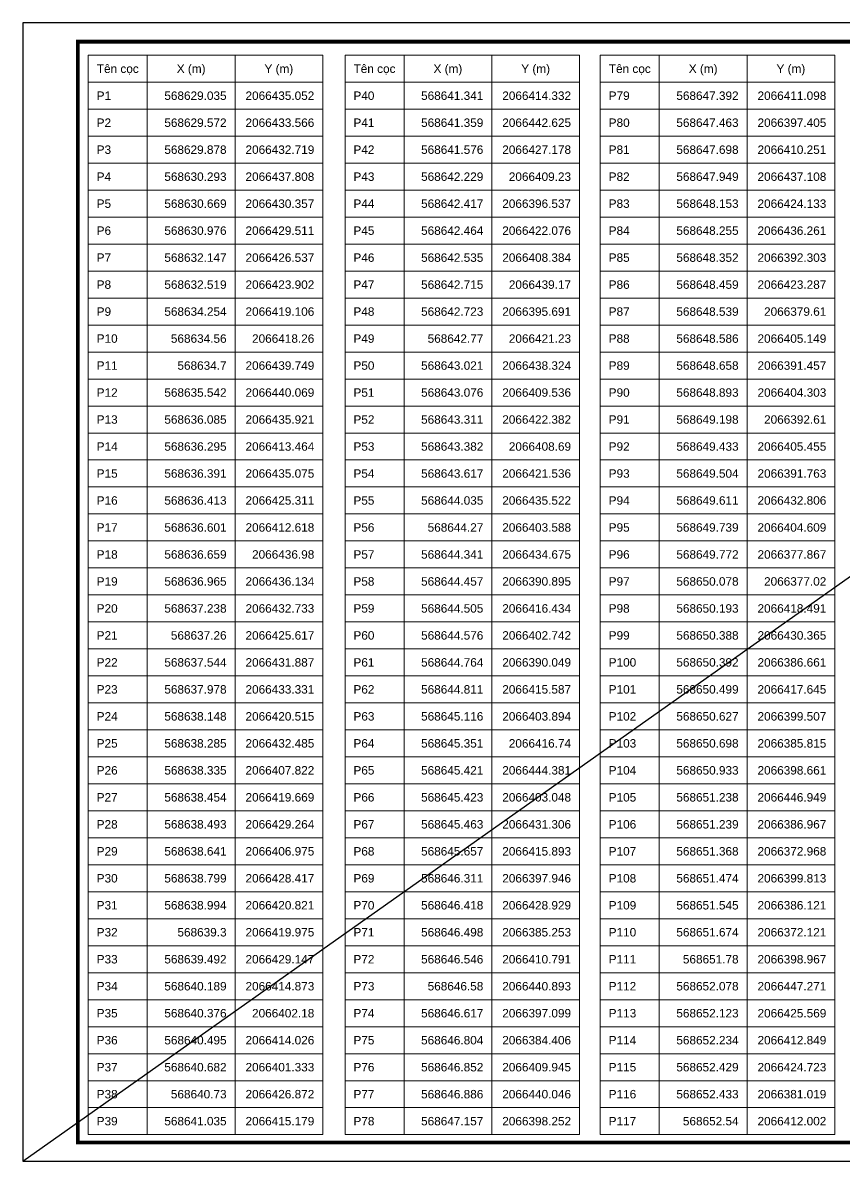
# Model space of a CAD drawing. Header units: millimetres. Extents: x 0 to 571985, y 0 to 2066666.
# Drawn here: x 569629.46 to 569650.88, y 2065724.86 to 2065754.56 of the extents above; entities that cross this region are included whole.
import ezdxf
from ezdxf.enums import TextEntityAlignment as Align

# ---------------------------------------------------------------- set-up
doc = ezdxf.new("R2010")
doc.units = ezdxf.units.MM
doc.linetypes.add('CENTER', pattern=[3, 1.5, -0.5, 0.5, -0.5])
for name, color, linetype, lineweight in [('A-KY HIEU', 34, 'Continuous', 20), ('E- RANH GIOI', 1, 'CENTER', 13), ('kata_net khung', 3, 'Continuous', 20), ('kata_text', 254, 'Continuous', 30)]:
    doc.layers.add(name, color=color, linetype=linetype, lineweight=lineweight)
doc.layers.add('KCS_Plotter', color=11, linetype='Continuous', plot=False)
doc.styles.add('kata_text', font='arial.ttf', dxfattribs={"width": 0.8})

# ---------------------------------------------------------------- blocks, each defined once
blk = doc.blocks.new('A$C33BC4D2A')
at = {"layer": 'A-KY HIEU', "color": 0, "const_width": 1.02}
blk.add_lwpolyline([(14.35, -292.1), (14.35, -4.9), (414.98, -4.9), (414.98, -292.1)], close=True, dxfattribs=at)
at = {"layer": 'Defpoints', "color": 125}
blk.add_lwpolyline([(0, -297), (420, -297), (420, 0), (0, 0)], close=True, dxfattribs=at)

msp = doc.modelspace()

# ---------------------------------------------------------------- linework, layer by layer
at = {"layer": 'kata_net khung'}
for p, q in [((569631.164, 2065753.709), (569631.164, 2065725.549)), ((569631.164, 2065753.709), (569637.28, 2065753.709)), ((569632.704, 2065753.709), (569632.704, 2065725.549)), ((569634.992, 2065753.709), (569634.992, 2065725.549)), ((569637.28, 2065753.709), (569637.28, 2065725.549)), ((569637.28, 2065753.709), (569637.28, 2065725.549)), ((569637.861, 2065753.709), (569643.977, 2065753.709)), ((569637.861, 2065753.709), (569643.977, 2065753.709)), ((569637.861, 2065753.709), (569637.861, 2065725.549)), ((569639.401, 2065753.709), (569639.401, 2065725.549)), ((569641.689, 2065753.709), (569641.689, 2065725.549)), ((569643.977, 2065753.709), (569643.977, 2065725.549)), ((569643.977, 2065753.709), (569643.977, 2065726.253)), ((569644.519, 2065753.709), (569650.635, 2065753.709)), ((569644.519, 2065753.709), (569650.635, 2065753.709)), ((569644.519, 2065753.709), (569650.635, 2065753.709)), ((569644.519, 2065753.709), (569644.519, 2065737.517)), ((569646.059, 2065753.709), (569646.059, 2065737.517)), ((569648.347, 2065753.709), (569648.347, 2065737.517)), ((569650.635, 2065753.709), (569650.635, 2065737.517)), ((569650.635, 2065753.709), (569650.635, 2065737.517)), ((569631.164, 2065753.005), (569637.28, 2065753.005)), ((569637.861, 2065753.005), (569643.977, 2065753.005)), ((569644.519, 2065753.005), (569650.635, 2065753.005)), ((569631.164, 2065752.301), (569637.28, 2065752.301)), ((569637.861, 2065752.301), (569643.977, 2065752.301)), ((569644.519, 2065752.301), (569650.635, 2065752.301)), ((569631.164, 2065751.597), (569637.28, 2065751.597)), ((569637.861, 2065751.597), (569643.977, 2065751.597)), ((569644.519, 2065751.597), (569650.635, 2065751.597)), ((569631.164, 2065750.893), (569637.28, 2065750.893)), ((569637.861, 2065750.893), (569643.977, 2065750.893)), ((569644.519, 2065750.893), (569650.635, 2065750.893)), ((569631.164, 2065750.189), (569637.28, 2065750.189)), ((569637.861, 2065750.189), (569643.977, 2065750.189)), ((569644.519, 2065750.189), (569650.635, 2065750.189)), ((569631.164, 2065749.485), (569637.28, 2065749.485)), ((569637.861, 2065749.485), (569643.977, 2065749.485)), ((569644.519, 2065749.485), (569650.635, 2065749.485)), ((569631.164, 2065748.781), (569637.28, 2065748.781)), ((569637.861, 2065748.781), (569643.977, 2065748.781)), ((569644.519, 2065748.781), (569650.635, 2065748.781)), ((569631.164, 2065748.077), (569637.28, 2065748.077)), ((569637.861, 2065748.077), (569643.977, 2065748.077)), ((569644.519, 2065748.077), (569650.635, 2065748.077)), ((569631.164, 2065747.373), (569637.28, 2065747.373)), ((569637.861, 2065747.373), (569643.977, 2065747.373)), ((569644.519, 2065747.373), (569650.635, 2065747.373)), ((569631.164, 2065746.669), (569637.28, 2065746.669)), ((569637.861, 2065746.669), (569643.977, 2065746.669)), ((569644.519, 2065746.669), (569650.635, 2065746.669)), ((569631.164, 2065745.965), (569637.28, 2065745.965)), ((569637.861, 2065745.965), (569643.977, 2065745.965)), ((569644.519, 2065745.965), (569650.635, 2065745.965)), ((569631.164, 2065745.261), (569637.28, 2065745.261)), ((569637.861, 2065745.261), (569643.977, 2065745.261)), ((569644.519, 2065745.261), (569650.635, 2065745.261)), ((569631.164, 2065744.557), (569637.28, 2065744.557)), ((569637.861, 2065744.557), (569643.977, 2065744.557)), ((569644.519, 2065744.557), (569650.635, 2065744.557)), ((569631.164, 2065743.853), (569637.28, 2065743.853)), ((569637.861, 2065743.853), (569643.977, 2065743.853)), ((569644.519, 2065743.853), (569650.635, 2065743.853)), ((569631.164, 2065743.149), (569637.28, 2065743.149)), ((569637.861, 2065743.149), (569643.977, 2065743.149)), ((569644.519, 2065743.149), (569650.635, 2065743.149)), ((569631.164, 2065742.445), (569637.28, 2065742.445)), ((569637.861, 2065742.445), (569643.977, 2065742.445)), ((569644.519, 2065742.445), (569650.635, 2065742.445)), ((569631.164, 2065741.741), (569637.28, 2065741.741)), ((569637.861, 2065741.741), (569643.977, 2065741.741)), ((569644.519, 2065741.741), (569650.635, 2065741.741)), ((569631.164, 2065741.037), (569637.28, 2065741.037)), ((569637.861, 2065741.037), (569643.977, 2065741.037)), ((569644.519, 2065741.037), (569650.635, 2065741.037)), ((569631.164, 2065740.333), (569637.28, 2065740.333)), ((569637.861, 2065740.333), (569643.977, 2065740.333)), ((569644.519, 2065740.333), (569650.635, 2065740.333)), ((569631.164, 2065739.629), (569637.28, 2065739.629)), ((569637.861, 2065739.629), (569643.977, 2065739.629)), ((569644.519, 2065739.629), (569650.635, 2065739.629)), ((569631.164, 2065738.925), (569637.28, 2065738.925)), ((569637.861, 2065738.925), (569643.977, 2065738.925)), ((569644.519, 2065738.925), (569650.635, 2065738.925)), ((569631.164, 2065738.221), (569637.28, 2065738.221)), ((569637.861, 2065738.221), (569643.977, 2065738.221)), ((569644.519, 2065738.221), (569650.635, 2065738.221)), ((569644.519, 2065738.221), (569650.635, 2065738.221)), ((569644.519, 2065738.221), (569644.519, 2065725.549)), ((569646.059, 2065738.221), (569646.059, 2065725.549)), ((569648.347, 2065738.221), (569648.347, 2065725.549)), ((569650.635, 2065738.221), (569650.635, 2065725.549)), ((569650.635, 2065738.221), (569650.635, 2065725.549)), ((569631.164, 2065737.517), (569637.28, 2065737.517)), ((569637.861, 2065737.517), (569643.977, 2065737.517)), ((569644.519, 2065737.517), (569650.635, 2065737.517)), ((569644.519, 2065737.517), (569650.635, 2065737.517)), ((569631.164, 2065736.813), (569637.28, 2065736.813)), ((569637.861, 2065736.813), (569643.977, 2065736.813)), ((569644.519, 2065736.813), (569650.635, 2065736.813)), ((569631.164, 2065736.109), (569637.28, 2065736.109)), ((569637.861, 2065736.109), (569643.977, 2065736.109)), ((569644.519, 2065736.109), (569650.635, 2065736.109)), ((569631.164, 2065735.405), (569637.28, 2065735.405)), ((569637.861, 2065735.405), (569643.977, 2065735.405)), ((569644.519, 2065735.405), (569650.635, 2065735.405)), ((569631.164, 2065734.701), (569637.28, 2065734.701)), ((569637.861, 2065734.701), (569643.977, 2065734.701)), ((569644.519, 2065734.701), (569650.635, 2065734.701)), ((569631.164, 2065733.997), (569637.28, 2065733.997)), ((569637.861, 2065733.997), (569643.977, 2065733.997)), ((569644.519, 2065733.997), (569650.635, 2065733.997)), ((569631.164, 2065733.293), (569637.28, 2065733.293)), ((569637.861, 2065733.293), (569643.977, 2065733.293)), ((569644.519, 2065733.293), (569650.635, 2065733.293)), ((569631.164, 2065732.589), (569637.28, 2065732.589)), ((569637.861, 2065732.589), (569643.977, 2065732.589)), ((569644.519, 2065732.589), (569650.635, 2065732.589)), ((569631.164, 2065731.885), (569637.28, 2065731.885)), ((569637.861, 2065731.885), (569643.977, 2065731.885)), ((569644.519, 2065731.885), (569650.635, 2065731.885)), ((569631.164, 2065731.181), (569637.28, 2065731.181)), ((569637.861, 2065731.181), (569643.977, 2065731.181)), ((569644.519, 2065731.181), (569650.635, 2065731.181)), ((569631.164, 2065730.477), (569637.28, 2065730.477)), ((569637.861, 2065730.477), (569643.977, 2065730.477)), ((569644.519, 2065730.477), (569650.635, 2065730.477)), ((569631.164, 2065729.773), (569637.28, 2065729.773)), ((569637.861, 2065729.773), (569643.977, 2065729.773)), ((569644.519, 2065729.773), (569650.635, 2065729.773)), ((569631.164, 2065729.069), (569637.28, 2065729.069)), ((569637.861, 2065729.069), (569643.977, 2065729.069)), ((569644.519, 2065729.069), (569650.635, 2065729.069)), ((569631.164, 2065728.365), (569637.28, 2065728.365)), ((569637.861, 2065728.365), (569643.977, 2065728.365)), ((569644.519, 2065728.365), (569650.635, 2065728.365)), ((569631.164, 2065727.661), (569637.28, 2065727.661)), ((569637.861, 2065727.661), (569643.977, 2065727.661)), ((569644.519, 2065727.661), (569650.635, 2065727.661)), ((569631.164, 2065726.957), (569637.28, 2065726.957)), ((569637.861, 2065726.957), (569643.977, 2065726.957)), ((569644.519, 2065726.957), (569650.635, 2065726.957)), ((569631.164, 2065726.253), (569637.28, 2065726.253)), ((569637.861, 2065726.253), (569643.977, 2065726.253)), ((569644.519, 2065726.253), (569650.635, 2065726.253)), ((569631.164, 2065725.549), (569637.28, 2065725.549)), ((569631.164, 2065725.549), (569637.28, 2065725.549)), ((569637.861, 2065725.549), (569643.977, 2065725.549)), ((569637.861, 2065725.549), (569643.977, 2065725.549)), ((569644.519, 2065725.549), (569650.635, 2065725.549))]:
    msp.add_line(p, q, dxfattribs=at)
at = {"layer": 'KCS_Plotter'}
msp.add_line((569629.456, 2065724.855), (569671.456, 2065754.555), dxfattribs=at)

# ---------------------------------------------------------------- block references
at = {"layer": 'E- RANH GIOI', "xscale": 0.1, "yscale": 0.1, "zscale": 0.1}
msp.add_blockref('A$C33BC4D2A', (569629.456, 2065754.555), dxfattribs=at)

# ---------------------------------------------------------------- texts
at = {"layer": 'kata_text', "style": 'kata_text'}
for s, p in [('Tên cọc', (569631.934, 2065753.357)), ('X (m)', (569633.848, 2065753.357)), ('Y (m)', (569636.136, 2065753.357)), ('Tên cọc', (569638.631, 2065753.357)), ('X (m)', (569640.545, 2065753.357)), ('Y (m)', (569642.833, 2065753.357)), ('Tên cọc', (569645.289, 2065753.357)), ('X (m)', (569647.203, 2065753.357)), ('Y (m)', (569649.491, 2065753.357))]:
    msp.add_text(s, height=0.22, dxfattribs=at).set_placement(p, align=Align.MIDDLE_CENTER)
for s, p in [('P1', (569631.384, 2065752.653)), ('P40', (569638.081, 2065752.653)), ('P79', (569644.739, 2065752.653)), ('P2', (569631.384, 2065751.949)), ('P41', (569638.081, 2065751.949)), ('P80', (569644.739, 2065751.949)), ('P3', (569631.384, 2065751.245)), ('P42', (569638.081, 2065751.245)), ('P81', (569644.739, 2065751.245)), ('P4', (569631.384, 2065750.541)), ('P43', (569638.081, 2065750.541)), ('P82', (569644.739, 2065750.541)), ('P5', (569631.384, 2065749.837)), ('P44', (569638.081, 2065749.837)), ('P83', (569644.739, 2065749.837)), ('P6', (569631.384, 2065749.133)), ('P45', (569638.081, 2065749.133)), ('P84', (569644.739, 2065749.133)), ('P7', (569631.384, 2065748.429)), ('P46', (569638.081, 2065748.429)), ('P85', (569644.739, 2065748.429)), ('P8', (569631.384, 2065747.725)), ('P47', (569638.081, 2065747.725)), ('P86', (569644.739, 2065747.725)), ('P9', (569631.384, 2065747.021)), ('P48', (569638.081, 2065747.021)), ('P87', (569644.739, 2065747.021)), ('P10', (569631.384, 2065746.317)), ('P49', (569638.081, 2065746.317)), ('P88', (569644.739, 2065746.317)), ('P11', (569631.384, 2065745.613)), ('P50', (569638.081, 2065745.613)), ('P89', (569644.739, 2065745.613)), ('P12', (569631.384, 2065744.909)), ('P51', (569638.081, 2065744.909)), ('P90', (569644.739, 2065744.909)), ('P13', (569631.384, 2065744.205)), ('P52', (569638.081, 2065744.205)), ('P91', (569644.739, 2065744.205)), ('P14', (569631.384, 2065743.501)), ('P53', (569638.081, 2065743.501)), ('P92', (569644.739, 2065743.501)), ('P15', (569631.384, 2065742.797)), ('P54', (569638.081, 2065742.797)), ('P93', (569644.739, 2065742.797)), ('P16', (569631.384, 2065742.093)), ('P55', (569638.081, 2065742.093)), ('P94', (569644.739, 2065742.093)), ('P17', (569631.384, 2065741.389)), ('P56', (569638.081, 2065741.389)), ('P95', (569644.739, 2065741.389)), ('P18', (569631.384, 2065740.685)), ('P57', (569638.081, 2065740.685)), ('P96', (569644.739, 2065740.685)), ('P19', (569631.384, 2065739.981)), ('P58', (569638.081, 2065739.981)), ('P97', (569644.739, 2065739.981)), ('P20', (569631.384, 2065739.277)), ('P59', (569638.081, 2065739.277)), ('P98', (569644.739, 2065739.277)), ('P21', (569631.384, 2065738.573)), ('P60', (569638.081, 2065738.573)), ('P99', (569644.739, 2065738.573)), ('P22', (569631.384, 2065737.869)), ('P61', (569638.081, 2065737.869)), ('P100', (569644.739, 2065737.869)), ('P23', (569631.384, 2065737.165)), ('P62', (569638.081, 2065737.165)), ('P101', (569644.739, 2065737.165)), ('P24', (569631.384, 2065736.461)), ('P63', (569638.081, 2065736.461)), ('P102', (569644.739, 2065736.461)), ('P25', (569631.384, 2065735.757)), ('P64', (569638.081, 2065735.757)), ('P103', (569644.739, 2065735.757)), ('P26', (569631.384, 2065735.053)), ('P65', (569638.081, 2065735.053)), ('P104', (569644.739, 2065735.053)), ('P27', (569631.384, 2065734.349)), ('P66', (569638.081, 2065734.349)), ('P105', (569644.739, 2065734.349)), ('P28', (569631.384, 2065733.645)), ('P67', (569638.081, 2065733.645)), ('P106', (569644.739, 2065733.645)), ('P29', (569631.384, 2065732.941)), ('P68', (569638.081, 2065732.941)), ('P107', (569644.739, 2065732.941)), ('P30', (569631.384, 2065732.237)), ('P69', (569638.081, 2065732.237)), ('P108', (569644.739, 2065732.237)), ('P31', (569631.384, 2065731.533)), ('P70', (569638.081, 2065731.533)), ('P109', (569644.739, 2065731.533)), ('P32', (569631.384, 2065730.829)), ('P71', (569638.081, 2065730.829)), ('P110', (569644.739, 2065730.829)), ('P33', (569631.384, 2065730.125)), ('P72', (569638.081, 2065730.125)), ('P111', (569644.739, 2065730.125)), ('P34', (569631.384, 2065729.421)), ('P73', (569638.081, 2065729.421)), ('P112', (569644.739, 2065729.421)), ('P35', (569631.384, 2065728.717)), ('P74', (569638.081, 2065728.717)), ('P113', (569644.739, 2065728.717)), ('P36', (569631.384, 2065728.013)), ('P75', (569638.081, 2065728.013)), ('P114', (569644.739, 2065728.013)), ('P37', (569631.384, 2065727.309)), ('P76', (569638.081, 2065727.309)), ('P115', (569644.739, 2065727.309)), ('P38', (569631.384, 2065726.605)), ('P77', (569638.081, 2065726.605)), ('P116', (569644.739, 2065726.605)), ('P39', (569631.384, 2065725.901)), ('P78', (569638.081, 2065725.901)), ('P117', (569644.739, 2065725.901))]:
    msp.add_text(s, height=0.22, dxfattribs=at).set_placement(p, align=Align.MIDDLE_LEFT)
for s, p in [('568629.035', (569634.772, 2065752.653)), ('2066435.052', (569637.06, 2065752.653)), ('568641.341', (569641.469, 2065752.653)), ('2066414.332', (569643.757, 2065752.653)), ('568647.392', (569648.127, 2065752.653)), ('2066411.098', (569650.415, 2065752.653)), ('568629.572', (569634.772, 2065751.949)), ('2066433.566', (569637.06, 2065751.949)), ('568641.359', (569641.469, 2065751.949)), ('2066442.625', (569643.757, 2065751.949)), ('568647.463', (569648.127, 2065751.949)), ('2066397.405', (569650.415, 2065751.949)), ('568629.878', (569634.772, 2065751.245)), ('2066432.719', (569637.06, 2065751.245)), ('568641.576', (569641.469, 2065751.245)), ('2066427.178', (569643.757, 2065751.245)), ('568647.698', (569648.127, 2065751.245)), ('2066410.251', (569650.415, 2065751.245)), ('568630.293', (569634.772, 2065750.541)), ('2066437.808', (569637.06, 2065750.541)), ('568642.229', (569641.469, 2065750.541)), ('2066409.23', (569643.757, 2065750.541)), ('568647.949', (569648.127, 2065750.541)), ('2066437.108', (569650.415, 2065750.541)), ('568630.669', (569634.772, 2065749.837)), ('2066430.357', (569637.06, 2065749.837)), ('568642.417', (569641.469, 2065749.837)), ('2066396.537', (569643.757, 2065749.837)), ('568648.153', (569648.127, 2065749.837)), ('2066424.133', (569650.415, 2065749.837)), ('568630.976', (569634.772, 2065749.133)), ('2066429.511', (569637.06, 2065749.133)), ('568642.464', (569641.469, 2065749.133)), ('2066422.076', (569643.757, 2065749.133)), ('568648.255', (569648.127, 2065749.133)), ('2066436.261', (569650.415, 2065749.133)), ('568632.147', (569634.772, 2065748.429)), ('2066426.537', (569637.06, 2065748.429)), ('568642.535', (569641.469, 2065748.429)), ('2066408.384', (569643.757, 2065748.429)), ('568648.352', (569648.127, 2065748.429)), ('2066392.303', (569650.415, 2065748.429)), ('568632.519', (569634.772, 2065747.725)), ('2066423.902', (569637.06, 2065747.725)), ('568642.715', (569641.469, 2065747.725)), ('2066439.17', (569643.757, 2065747.725)), ('568648.459', (569648.127, 2065747.725)), ('2066423.287', (569650.415, 2065747.725)), ('568634.254', (569634.772, 2065747.021)), ('2066419.106', (569637.06, 2065747.021)), ('568642.723', (569641.469, 2065747.021)), ('2066395.691', (569643.757, 2065747.021)), ('568648.539', (569648.127, 2065747.021)), ('2066379.61', (569650.415, 2065747.021)), ('568634.56', (569634.772, 2065746.317)), ('2066418.26', (569637.06, 2065746.317)), ('568642.77', (569641.469, 2065746.317)), ('2066421.23', (569643.757, 2065746.317)), ('568648.586', (569648.127, 2065746.317)), ('2066405.149', (569650.415, 2065746.317)), ('568634.7', (569634.772, 2065745.613)), ('2066439.749', (569637.06, 2065745.613)), ('568643.021', (569641.469, 2065745.613)), ('2066438.324', (569643.757, 2065745.613)), ('568648.658', (569648.127, 2065745.613)), ('2066391.457', (569650.415, 2065745.613)), ('568635.542', (569634.772, 2065744.909)), ('2066440.069', (569637.06, 2065744.909)), ('568643.076', (569641.469, 2065744.909)), ('2066409.536', (569643.757, 2065744.909)), ('568648.893', (569648.127, 2065744.909)), ('2066404.303', (569650.415, 2065744.909)), ('568636.085', (569634.772, 2065744.205)), ('2066435.921', (569637.06, 2065744.205)), ('568643.311', (569641.469, 2065744.205)), ('2066422.382', (569643.757, 2065744.205)), ('568649.198', (569648.127, 2065744.205)), ('2066392.61', (569650.415, 2065744.205)), ('568636.295', (569634.772, 2065743.501)), ('2066413.464', (569637.06, 2065743.501)), ('568643.382', (569641.469, 2065743.501)), ('2066408.69', (569643.757, 2065743.501)), ('568649.433', (569648.127, 2065743.501)), ('2066405.455', (569650.415, 2065743.501)), ('568636.391', (569634.772, 2065742.797)), ('2066435.075', (569637.06, 2065742.797)), ('568643.617', (569641.469, 2065742.797)), ('2066421.536', (569643.757, 2065742.797)), ('568649.504', (569648.127, 2065742.797)), ('2066391.763', (569650.415, 2065742.797)), ('568636.413', (569634.772, 2065742.093)), ('2066425.311', (569637.06, 2065742.093)), ('568644.035', (569641.469, 2065742.093)), ('2066435.522', (569643.757, 2065742.093)), ('568649.611', (569648.127, 2065742.093)), ('2066432.806', (569650.415, 2065742.093)), ('568636.601', (569634.772, 2065741.389)), ('2066412.618', (569637.06, 2065741.389)), ('568644.27', (569641.469, 2065741.389)), ('2066403.588', (569643.757, 2065741.389)), ('568649.739', (569648.127, 2065741.389)), ('2066404.609', (569650.415, 2065741.389)), ('568636.659', (569634.772, 2065740.685)), ('2066436.98', (569637.06, 2065740.685)), ('568644.341', (569641.469, 2065740.685)), ('2066434.675', (569643.757, 2065740.685)), ('568649.772', (569648.127, 2065740.685)), ('2066377.867', (569650.415, 2065740.685)), ('568636.965', (569634.772, 2065739.981)), ('2066436.134', (569637.06, 2065739.981)), ('568644.457', (569641.469, 2065739.981)), ('2066390.895', (569643.757, 2065739.981)), ('568650.078', (569648.127, 2065739.981)), ('2066377.02', (569650.415, 2065739.981)), ('568637.238', (569634.772, 2065739.277)), ('2066432.733', (569637.06, 2065739.277)), ('568644.505', (569641.469, 2065739.277)), ('2066416.434', (569643.757, 2065739.277)), ('568650.193', (569648.127, 2065739.277)), ('2066418.491', (569650.415, 2065739.277)), ('568637.26', (569634.772, 2065738.573)), ('2066425.617', (569637.06, 2065738.573)), ('568644.576', (569641.469, 2065738.573)), ('2066402.742', (569643.757, 2065738.573)), ('568650.388', (569648.127, 2065738.573)), ('2066430.365', (569650.415, 2065738.573)), ('568637.544', (569634.772, 2065737.869)), ('2066431.887', (569637.06, 2065737.869)), ('568644.764', (569641.469, 2065737.869)), ('2066390.049', (569643.757, 2065737.869)), ('568650.392', (569648.127, 2065737.869)), ('2066386.661', (569650.415, 2065737.869)), ('568637.978', (569634.772, 2065737.165)), ('2066433.331', (569637.06, 2065737.165)), ('568644.811', (569641.469, 2065737.165)), ('2066415.587', (569643.757, 2065737.165)), ('568650.499', (569648.127, 2065737.165)), ('2066417.645', (569650.415, 2065737.165)), ('568638.148', (569634.772, 2065736.461)), ('2066420.515', (569637.06, 2065736.461)), ('568645.116', (569641.469, 2065736.461)), ('2066403.894', (569643.757, 2065736.461)), ('568650.627', (569648.127, 2065736.461)), ('2066399.507', (569650.415, 2065736.461)), ('568638.285', (569634.772, 2065735.757)), ('2066432.485', (569637.06, 2065735.757)), ('568645.351', (569641.469, 2065735.757)), ('2066416.74', (569643.757, 2065735.757)), ('568650.698', (569648.127, 2065735.757)), ('2066385.815', (569650.415, 2065735.757)), ('568638.335', (569634.772, 2065735.053)), ('2066407.822', (569637.06, 2065735.053)), ('568645.421', (569641.469, 2065735.053)), ('2066444.381', (569643.757, 2065735.053)), ('568650.933', (569648.127, 2065735.053)), ('2066398.661', (569650.415, 2065735.053)), ('568638.454', (569634.772, 2065734.349)), ('2066419.669', (569637.06, 2065734.349)), ('568645.423', (569641.469, 2065734.349)), ('2066403.048', (569643.757, 2065734.349)), ('568651.238', (569648.127, 2065734.349)), ('2066446.949', (569650.415, 2065734.349)), ('568638.493', (569634.772, 2065733.645)), ('2066429.264', (569637.06, 2065733.645)), ('568645.463', (569641.469, 2065733.645)), ('2066431.306', (569643.757, 2065733.645)), ('568651.239', (569648.127, 2065733.645)), ('2066386.967', (569650.415, 2065733.645)), ('568638.641', (569634.772, 2065732.941)), ('2066406.975', (569637.06, 2065732.941)), ('568645.657', (569641.469, 2065732.941)), ('2066415.893', (569643.757, 2065732.941)), ('568651.368', (569648.127, 2065732.941)), ('2066372.968', (569650.415, 2065732.941)), ('568638.799', (569634.772, 2065732.237)), ('2066428.417', (569637.06, 2065732.237)), ('568646.311', (569641.469, 2065732.237)), ('2066397.946', (569643.757, 2065732.237)), ('568651.474', (569648.127, 2065732.237)), ('2066399.813', (569650.415, 2065732.237)), ('568638.994', (569634.772, 2065731.533)), ('2066420.821', (569637.06, 2065731.533)), ('568646.418', (569641.469, 2065731.533)), ('2066428.929', (569643.757, 2065731.533)), ('568651.545', (569648.127, 2065731.533)), ('2066386.121', (569650.415, 2065731.533)), ('568639.3', (569634.772, 2065730.829)), ('2066419.975', (569637.06, 2065730.829)), ('568646.498', (569641.469, 2065730.829)), ('2066385.253', (569643.757, 2065730.829)), ('568651.674', (569648.127, 2065730.829)), ('2066372.121', (569650.415, 2065730.829)), ('568639.492', (569634.772, 2065730.125)), ('2066429.147', (569637.06, 2065730.125)), ('568646.546', (569641.469, 2065730.125)), ('2066410.791', (569643.757, 2065730.125)), ('568651.78', (569648.127, 2065730.125)), ('2066398.967', (569650.415, 2065730.125)), ('568640.189', (569634.772, 2065729.421)), ('2066414.873', (569637.06, 2065729.421)), ('568646.58', (569641.469, 2065729.421)), ('2066440.893', (569643.757, 2065729.421)), ('568652.078', (569648.127, 2065729.421)), ('2066447.271', (569650.415, 2065729.421)), ('568640.376', (569634.772, 2065728.717)), ('2066402.18', (569637.06, 2065728.717)), ('568646.617', (569641.469, 2065728.717)), ('2066397.099', (569643.757, 2065728.717)), ('568652.123', (569648.127, 2065728.717)), ('2066425.569', (569650.415, 2065728.717)), ('568640.495', (569634.772, 2065728.013)), ('2066414.026', (569637.06, 2065728.013)), ('568646.804', (569641.469, 2065728.013)), ('2066384.406', (569643.757, 2065728.013)), ('568652.234', (569648.127, 2065728.013)), ('2066412.849', (569650.415, 2065728.013)), ('568640.682', (569634.772, 2065727.309)), ('2066401.333', (569637.06, 2065727.309)), ('568646.852', (569641.469, 2065727.309)), ('2066409.945', (569643.757, 2065727.309)), ('568652.429', (569648.127, 2065727.309)), ('2066424.723', (569650.415, 2065727.309)), ('568640.73', (569634.772, 2065726.605)), ('2066426.872', (569637.06, 2065726.605)), ('568646.886', (569641.469, 2065726.605)), ('2066440.046', (569643.757, 2065726.605)), ('568652.433', (569648.127, 2065726.605)), ('2066381.019', (569650.415, 2065726.605)), ('568641.035', (569634.772, 2065725.901)), ('2066415.179', (569637.06, 2065725.901)), ('568647.157', (569641.469, 2065725.901)), ('2066398.252', (569643.757, 2065725.901)), ('568652.54', (569648.127, 2065725.901)), ('2066412.002', (569650.415, 2065725.901))]:
    msp.add_text(s, height=0.22, dxfattribs=at).set_placement(p, align=Align.MIDDLE_RIGHT)

doc.saveas('drawing.dxf')
